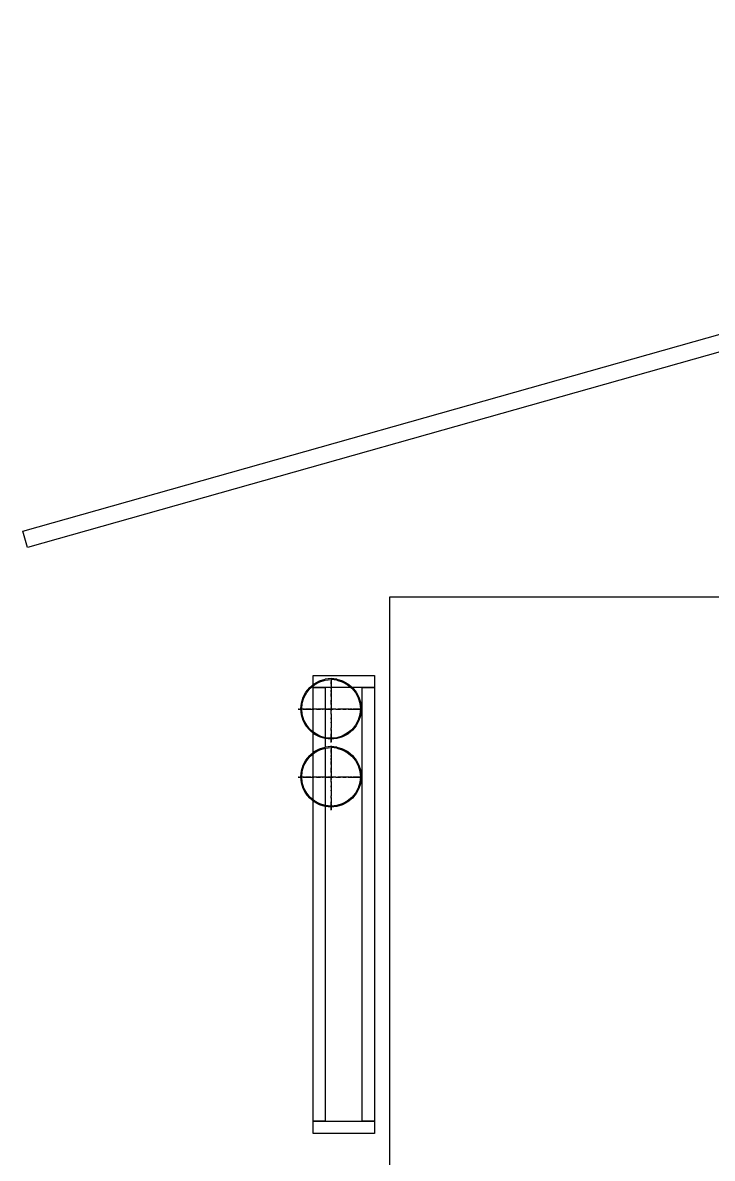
# Model space of a CAD drawing. Header units: metres. Extents: x -104 to 713, y -387 to 65.
# Drawn here: x -44.3 to 101.8, y -176.1 to 64.3 of the extents above; entities that cross this region are included whole.
import ezdxf

# ---------------------------------------------------------------- set-up
doc = ezdxf.new("R2010")
doc.units = ezdxf.units.M

msp = doc.modelspace()

# ---------------------------------------------------------------- linework, layer by layer
for p, q in [((-44.27, -43.34), (336.9, 64.26)), ((339.4, 61.23), (-43.29, -46.8)), ((-43.29, -46.8), (-44.27, -43.34)), ((33.4, -57.32), (33.4, -185.77)), ((113.4, -57.32), (33.4, -57.32)), ((17.2, -73.89), (30.24, -73.89)), ((17.2, -75.89), (17.2, -73.89)), ((21.02, -74.46), (21.02, -74.59)), ((21.02, -74.5), (21.02, -74.46)), ((21.02, -74.5), (21.02, -74.59)), ((30.24, -73.89), (30.24, -76.49)), ((15.7, -77.44), (16.5, -76.47)), ((15.86, -77.54), (16.63, -76.6)), ((16.5, -76.47), (17.47, -75.67)), ((16.63, -76.6), (17.57, -75.83)), ((17.2, -76.49), (17.2, -76.14)), ((25.28, -76.49), (17.2, -76.49)), ((17.2, -76.49), (19.8, -76.49)), ((17.2, -85.85), (17.2, -76.49)), ((17.47, -75.67), (18.57, -75.08)), ((17.57, -75.83), (18.65, -75.26)), ((18.57, -75.08), (19.77, -74.72)), ((18.65, -75.26), (19.81, -74.9)), ((21.02, -74.59), (19.77, -74.72)), ((19.8, -76.49), (19.8, -87.08)), ((19.81, -74.9), (21.02, -74.78)), ((21.02, -74.54), (21.02, -74.59)), ((21.02, -74.54), (21.02, -74.54)), ((21.02, -74.54), (21.02, -74.59)), ((22.27, -74.72), (21.02, -74.59)), ((22.23, -74.9), (21.02, -74.78)), ((21.02, -74.78), (21.02, -74.9)), ((21.02, -74.78), (21.02, -75.2)), ((21.02, -74.78), (21.02, -74.83)), ((21.02, -74.78), (21.02, -74.94)), ((21.02, -74.78), (21.02, -74.94)), ((21.02, -74.78), (21.02, -75.12)), ((21.02, -74.83), (21.02, -75.24)), ((21.02, -74.9), (21.02, -75.59)), ((21.02, -75.12), (21.02, -75.88)), ((21.02, -75.24), (21.02, -75.2)), ((21.02, -75.44), (21.02, -75.2)), ((21.02, -75.2), (21.02, -75.73)), ((21.02, -75.69), (21.02, -75.4)), ((21.02, -75.59), (21.02, -75.4)), ((21.02, -75.44), (21.02, -75.96)), ((21.02, -75.69), (21.02, -75.93)), ((21.02, -75.7), (21.02, -75.73)), ((21.02, -75.7), (21.02, -76.35)), ((21.02, -75.96), (21.02, -75.88)), ((21.02, -75.93), (21.02, -76.48)), ((21.02, -76.35), (21.02, -77.19)), ((21.02, -76.7), (21.02, -76.48)), ((21.02, -76.7), (21.02, -77.02)), ((22.23, -74.9), (23.4, -75.26)), ((22.27, -74.72), (23.47, -75.08)), ((23.4, -75.26), (24.47, -75.83)), ((23.47, -75.08), (24.58, -75.67)), ((24.47, -75.83), (25.42, -76.6)), ((24.58, -75.67), (25.55, -76.47)), ((25.42, -76.6), (26.19, -77.54)), ((25.55, -76.47), (26.35, -77.44)), ((30.24, -76.49), (25.57, -76.49)), ((27.64, -76.49), (30.24, -76.49)), ((27.64, -168.24), (27.64, -76.49)), ((30.24, -76.49), (30.24, -168.24)), ((14.74, -79.75), (15.11, -78.54)), ((14.93, -79.78), (15.28, -78.62)), ((15.11, -78.54), (15.7, -77.44)), ((15.28, -78.62), (15.86, -77.54)), ((21.02, -77.48), (21.02, -77.02)), ((21.02, -77.19), (21.02, -77.73)), ((21.02, -77.48), (21.02, -77.87)), ((21.02, -77.85), (21.02, -77.73)), ((21.02, -77.74), (21.02, -78.8)), ((21.02, -77.74), (21.02, -78.11)), ((21.02, -78.38), (21.02, -77.85)), ((21.02, -77.87), (21.02, -78.11)), ((21.02, -78.38), (21.02, -78.57)), ((21.02, -78.57), (21.02, -79.21)), ((21.02, -78.8), (21.02, -79.5)), ((21.02, -79.11), (21.02, -79.21)), ((21.02, -80.08), (21.02, -79.11)), ((26.19, -77.54), (26.76, -78.62)), ((26.35, -77.44), (26.94, -78.54)), ((26.76, -78.62), (27.12, -79.78)), ((26.94, -78.54), (27.3, -79.75)), ((14.04, -81.08), (14.12, -81.08)), ((14.04, -81.08), (14.16, -81.08)), ((14.12, -81.08), (14.17, -81.08)), ((14.18, -81.08), (14.16, -81.08)), ((14.17, -81.08), (14.63, -81.08)), ((14.18, -81.08), (14.44, -81.08)), ((14.63, -81.08), (14.44, -81.08)), ((14.62, -80.99), (14.74, -79.75)), ((14.74, -82.24), (14.62, -80.99)), ((14.9, -81.08), (14.63, -81.08)), ((14.81, -80.99), (14.93, -79.78)), ((14.93, -82.21), (14.81, -80.99)), ((14.87, -81.08), (14.82, -81.08)), ((15.32, -81.08), (14.87, -81.08)), ((15.09, -81.08), (14.9, -81.08)), ((15.09, -81.08), (15.34, -81.08)), ((15.32, -81.08), (15.65, -81.08)), ((15.42, -81.08), (15.34, -81.08)), ((15.42, -81.08), (15.55, -81.08)), ((15.49, -81.08), (15.8, -81.08)), ((15.49, -81.08), (15.55, -81.08)), ((15.51, -81.08), (15.79, -81.08)), ((15.56, -81.08), (15.51, -81.08)), ((15.56, -81.08), (15.8, -81.08)), ((15.57, -81.08), (15.83, -81.08)), ((15.57, -81.08), (15.6, -81.08)), ((15.87, -81.08), (15.6, -81.08)), ((16.17, -81.08), (15.65, -81.08)), ((15.79, -81.08), (16.16, -81.08)), ((15.83, -81.08), (16.17, -81.08)), ((15.87, -81.08), (15.87, -81.08)), ((16.74, -81.08), (15.87, -81.08)), ((16.16, -81.08), (16.57, -81.08)), ((16.57, -81.08), (16.92, -81.08)), ((16.7, -81.08), (17.07, -81.08)), ((16.7, -81.08), (16.92, -81.08)), ((16.74, -81.08), (17.02, -81.08)), ((17.27, -81.08), (17.02, -81.08)), ((17.46, -81.08), (17.07, -81.08)), ((17.28, -81.08), (17.27, -81.08)), ((17.28, -81.08), (17.4, -81.08)), ((17.88, -81.08), (17.4, -81.08)), ((17.72, -81.08), (17.46, -81.08)), ((18, -81.08), (17.72, -81.08)), ((18.13, -81.08), (17.88, -81.08)), ((17.92, -81.08), (18.02, -81.08)), ((18.06, -81.08), (17.92, -81.08)), ((18, -81.08), (18.19, -81.08)), ((18.02, -81.08), (18.6, -81.08)), ((18.06, -81.08), (18.19, -81.08)), ((18.13, -81.08), (18.3, -81.08)), ((18.63, -81.08), (18.3, -81.08)), ((18.6, -81.08), (18.81, -81.08)), ((18.83, -81.08), (18.63, -81.08)), ((19.45, -81.08), (18.81, -81.08)), ((19.18, -81.08), (19.23, -81.08)), ((19.23, -81.08), (19.35, -81.08)), ((20.01, -81.08), (19.35, -81.08)), ((20.08, -81.08), (19.45, -81.08)), ((20.01, -81.08), (20.28, -81.08)), ((20.08, -81.08), (20.55, -81.08)), ((20.71, -81.08), (20.28, -81.08)), ((20.57, -81.08), (20.55, -81.08)), ((20.57, -81.08), (21.33, -81.08)), ((20.77, -81.08), (20.71, -81.08)), ((20.77, -81.08), (20.77, -81.08)), ((20.77, -81.08), (21.28, -81.08)), ((21.02, -79.66), (21.02, -79.5)), ((21.02, -79.66), (21.02, -80.03)), ((21.02, -80.03), (21.02, -80.64)), ((21.02, -80.08), (21.02, -80.35)), ((21.02, -80.35), (21.02, -80.78)), ((21.02, -80.64), (21.02, -80.91)), ((21.02, -81.53), (21.02, -80.78)), ((21.02, -80.82), (21.02, -81.34)), ((21.02, -80.82), (21.02, -80.82)), ((21.02, -80.87), (21.02, -80.82)), ((21.02, -80.93), (21.02, -80.87)), ((21.02, -80.91), (21.02, -80.93)), ((21.02, -81.39), (21.02, -81.34)), ((21.02, -81.34), (21.02, -81.34)), ((21.02, -81.83), (21.02, -81.39)), ((21.02, -81.53), (21.02, -81.56)), ((21.02, -82.02), (21.02, -81.56)), ((21.23, -81.08), (21.17, -81.08)), ((21.17, -81.08), (21.2, -81.08)), ((21.2, -81.08), (21.46, -81.08)), ((21.28, -81.08), (21.23, -81.08)), ((21.28, -81.08), (21.28, -81.08)), ((21.75, -81.08), (21.33, -81.08)), ((22.07, -81.08), (21.46, -81.08)), ((22.03, -81.08), (21.75, -81.08)), ((22.03, -81.08), (23, -81.08)), ((22.07, -81.08), (22.44, -81.08)), ((22.6, -81.08), (22.44, -81.08)), ((23.3, -81.08), (22.6, -81.08)), ((23.54, -81.08), (22.89, -81.08)), ((22.89, -81.08), (23, -81.08)), ((24.36, -81.08), (23.3, -81.08)), ((23.54, -81.08), (23.72, -81.08)), ((23.72, -81.08), (24.25, -81.08)), ((24.36, -81.08), (23.99, -81.08)), ((23.99, -81.08), (24.23, -81.08)), ((24.62, -81.08), (24.23, -81.08)), ((24.37, -81.08), (24.25, -81.08)), ((24.92, -81.08), (24.37, -81.08)), ((24.62, -81.08), (25.08, -81.08)), ((24.92, -81.08), (25.75, -81.08)), ((25.4, -81.08), (25.08, -81.08)), ((25.4, -81.08), (25.62, -81.08)), ((26.17, -81.08), (25.62, -81.08)), ((25.75, -81.08), (26.4, -81.08)), ((26.23, -81.08), (26.15, -81.08)), ((26.66, -81.08), (26.15, -81.08)), ((26.41, -81.08), (26.17, -81.08)), ((26.98, -81.08), (26.23, -81.08)), ((26.9, -81.08), (26.37, -81.08)), ((26.4, -81.08), (26.37, -81.08)), ((26.41, -81.08), (26.7, -81.08)), ((26.7, -81.08), (26.52, -81.08)), ((27.21, -81.08), (26.52, -81.08)), ((26.66, -81.08), (26.9, -81.08)), ((26.9, -81.08), (26.86, -81.08)), ((27.23, -81.08), (26.86, -81.08)), ((27.23, -81.08), (26.9, -81.08)), ((26.98, -81.08), (27.23, -81.08)), ((27.12, -79.78), (27.23, -80.99)), ((27.23, -80.99), (27.12, -82.21)), ((27.23, -81.08), (27.17, -81.08)), ((27.17, -81.08), (27.23, -81.08)), ((27.23, -81.08), (27.21, -81.08)), ((27.3, -79.75), (27.42, -80.99)), ((27.42, -80.99), (27.3, -82.24)), ((27.42, -81.08), (27.56, -81.08)), ((27.56, -81.08), (27.42, -81.08)), ((27.42, -81.08), (27.64, -81.08)), ((27.42, -81.08), (27.6, -81.08)), ((27.56, -81.08), (27.56, -81.08)), ((27.6, -81.08), (27.64, -81.08)), ((15.11, -83.44), (14.74, -82.24)), ((15.28, -83.37), (14.93, -82.21)), ((15.7, -84.55), (15.11, -83.44)), ((15.86, -84.45), (15.28, -83.37)), ((21.02, -82.09), (21.02, -81.83)), ((21.02, -82.02), (21.02, -82.66)), ((21.02, -82.09), (21.02, -82.75)), ((21.02, -82.66), (21.02, -83.3)), ((21.02, -82.75), (21.02, -82.87)), ((21.02, -83.19), (21.02, -82.87)), ((21.02, -83.19), (21.02, -83.47)), ((21.02, -83.3), (21.02, -83.51)), ((21.02, -83.47), (21.02, -83.8)), ((21.02, -83.51), (21.02, -84.08)), ((21.02, -83.97), (21.02, -83.8)), ((21.02, -83.92), (21.02, -84.05)), ((21.02, -83.92), (21.02, -84.1)), ((21.02, -83.97), (21.02, -84.22)), ((21.02, -84.05), (21.02, -84.18)), ((21.02, -84.08), (21.02, -84.18)), ((21.02, -84.1), (21.02, -84.38)), ((26.76, -83.37), (26.19, -84.45)), ((26.94, -83.44), (26.35, -84.55)), ((27.12, -82.21), (26.76, -83.37)), ((27.3, -82.24), (26.94, -83.44)), ((16.5, -85.52), (15.7, -84.55)), ((16.63, -85.39), (15.86, -84.45)), ((17.47, -86.32), (16.5, -85.52)), ((17.57, -86.16), (16.63, -85.39)), ((17.2, -90.27), (17.2, -86.1)), ((18.57, -86.91), (17.47, -86.32)), ((18.65, -86.73), (17.57, -86.16)), ((21.02, -84.22), (21.02, -84.7)), ((21.02, -84.38), (21.02, -84.64)), ((21.02, -84.64), (21.02, -85.03)), ((21.02, -84.7), (21.02, -84.82)), ((21.02, -84.82), (21.02, -84.83)), ((21.02, -84.83), (21.02, -85.09)), ((21.02, -85.41), (21.02, -85.03)), ((21.02, -85.36), (21.02, -85.09)), ((21.02, -85.41), (21.02, -85.19)), ((21.02, -85.54), (21.02, -85.19)), ((21.02, -85.36), (21.02, -86.24)), ((21.02, -85.54), (21.02, -85.95)), ((21.02, -85.93), (21.02, -86.45)), ((21.02, -85.93), (21.02, -86.28)), ((21.02, -85.95), (21.02, -86.31)), ((21.02, -86.24), (21.02, -86.5)), ((21.02, -86.24), (21.02, -86.24)), ((21.02, -86.53), (21.02, -86.28)), ((21.02, -86.54), (21.02, -86.3)), ((21.02, -86.61), (21.02, -86.3)), ((21.02, -86.31), (21.02, -86.6)), ((21.02, -86.78), (21.02, -86.45)), ((21.02, -86.5), (21.02, -86.53)), ((24.47, -86.16), (23.4, -86.73)), ((24.58, -86.32), (23.47, -86.91)), ((25.42, -85.39), (24.47, -86.16)), ((25.55, -85.52), (24.58, -86.32)), ((26.19, -84.45), (25.42, -85.39)), ((26.35, -84.55), (25.55, -85.52)), ((19.77, -87.27), (18.57, -86.91)), ((19.81, -87.09), (18.65, -86.73)), ((21.02, -87.4), (19.77, -87.27)), ((19.8, -87.28), (19.8, -89.09)), ((21.02, -87.21), (19.81, -87.09)), ((21.02, -86.54), (21.02, -86.6)), ((21.02, -86.61), (21.02, -86.55)), ((21.02, -86.69), (21.02, -86.55)), ((21.02, -86.69), (21.02, -86.76)), ((21.02, -87.02), (21.02, -86.76)), ((21.02, -86.78), (21.02, -87.21)), ((21.02, -87.02), (21.02, -87.2)), ((22.23, -87.09), (21.02, -87.21)), ((21.02, -87.2), (21.02, -87.47)), ((22.27, -87.27), (21.02, -87.4)), ((21.02, -87.4), (21.02, -87.47)), ((21.02, -87.93), (21.02, -87.47)), ((21.02, -87.47), (21.02, -87.67)), ((21.02, -87.67), (21.02, -87.92)), ((21.02, -87.92), (21.02, -87.95)), ((21.02, -87.93), (21.02, -87.99)), ((21.02, -88.07), (21.02, -87.95)), ((21.02, -88.07), (21.02, -87.99)), ((21.02, -88.83), (21.02, -88.97)), ((21.02, -88.87), (21.02, -88.83)), ((21.02, -88.87), (21.02, -88.97)), ((21.02, -88.91), (21.02, -88.97)), ((21.02, -88.91), (21.02, -88.91)), ((21.02, -88.91), (21.02, -88.97)), ((23.4, -86.73), (22.23, -87.09)), ((23.47, -86.91), (22.27, -87.27)), ((15.7, -91.81), (16.5, -90.84)), ((15.86, -91.92), (16.63, -90.97)), ((16.5, -90.84), (17.47, -90.04)), ((16.63, -90.97), (17.57, -90.2)), ((17.2, -100.23), (17.2, -90.51)), ((17.47, -90.04), (18.57, -89.45)), ((17.57, -90.2), (18.65, -89.63)), ((18.57, -89.45), (19.77, -89.09)), ((18.65, -89.63), (19.81, -89.27)), ((21.02, -88.97), (19.77, -89.09)), ((19.8, -89.28), (19.8, -101.46)), ((19.81, -89.27), (21.02, -89.16)), ((22.27, -89.09), (21.02, -88.97)), ((22.23, -89.27), (21.02, -89.16)), ((21.02, -89.16), (21.02, -89.27)), ((21.02, -89.16), (21.02, -89.57)), ((21.02, -89.16), (21.02, -89.2)), ((21.02, -89.16), (21.02, -89.31)), ((21.02, -89.16), (21.02, -89.31)), ((21.02, -89.16), (21.02, -89.49)), ((21.02, -89.2), (21.02, -89.61)), ((21.02, -89.27), (21.02, -89.96)), ((21.02, -89.49), (21.02, -90.25)), ((21.02, -89.61), (21.02, -89.57)), ((21.02, -89.81), (21.02, -89.57)), ((21.02, -89.57), (21.02, -90.1)), ((21.02, -90.06), (21.02, -89.77)), ((21.02, -89.96), (21.02, -89.77)), ((21.02, -89.81), (21.02, -90.33)), ((21.02, -90.06), (21.02, -90.3)), ((21.02, -90.08), (21.02, -90.1)), ((21.02, -90.08), (21.02, -90.73)), ((21.02, -90.33), (21.02, -90.25)), ((21.02, -90.3), (21.02, -90.86)), ((21.02, -90.73), (21.02, -91.56)), ((21.02, -91.08), (21.02, -90.86)), ((21.02, -91.08), (21.02, -91.4)), ((22.23, -89.27), (23.4, -89.63)), ((22.27, -89.09), (23.47, -89.45)), ((23.4, -89.63), (24.47, -90.2)), ((23.47, -89.45), (24.58, -90.04)), ((24.47, -90.2), (25.42, -90.97)), ((24.58, -90.04), (25.55, -90.84)), ((25.42, -90.97), (26.19, -91.92)), ((25.55, -90.84), (26.35, -91.81)), ((14.74, -94.12), (15.11, -92.92)), ((14.93, -94.16), (15.28, -92.99)), ((15.11, -92.92), (15.7, -91.81)), ((15.28, -92.99), (15.86, -91.92)), ((21.02, -91.86), (21.02, -91.4)), ((21.02, -91.56), (21.02, -92.1)), ((21.02, -91.86), (21.02, -92.24)), ((21.02, -92.22), (21.02, -92.1)), ((21.02, -92.12), (21.02, -93.17)), ((21.02, -92.12), (21.02, -92.48)), ((21.02, -92.75), (21.02, -92.22)), ((21.02, -92.24), (21.02, -92.48)), ((21.02, -92.75), (21.02, -92.94)), ((21.02, -92.94), (21.02, -93.59)), ((21.02, -93.17), (21.02, -93.87)), ((21.02, -93.48), (21.02, -93.59)), ((21.02, -94.45), (21.02, -93.48)), ((26.19, -91.92), (26.76, -92.99)), ((26.35, -91.81), (26.94, -92.92)), ((26.76, -92.99), (27.12, -94.16)), ((26.94, -92.92), (27.3, -94.12)), ((14.04, -95.45), (14.12, -95.45)), ((14.04, -95.45), (14.16, -95.45)), ((14.12, -95.45), (14.17, -95.45)), ((14.18, -95.45), (14.16, -95.45)), ((14.17, -95.45), (14.63, -95.45)), ((14.18, -95.45), (14.44, -95.45)), ((14.63, -95.45), (14.44, -95.45)), ((14.62, -95.37), (14.74, -94.12)), ((14.74, -96.62), (14.62, -95.37)), ((14.9, -95.45), (14.63, -95.45)), ((14.81, -95.37), (14.93, -94.16)), ((14.93, -96.58), (14.81, -95.37)), ((14.87, -95.45), (14.82, -95.45)), ((15.32, -95.45), (14.87, -95.45)), ((15.09, -95.45), (14.9, -95.45)), ((15.09, -95.45), (15.34, -95.45)), ((15.32, -95.45), (15.65, -95.45)), ((15.42, -95.45), (15.34, -95.45)), ((15.42, -95.45), (15.55, -95.45)), ((15.49, -95.45), (15.8, -95.45)), ((15.49, -95.45), (15.55, -95.45)), ((15.51, -95.45), (15.79, -95.45)), ((15.56, -95.45), (15.51, -95.45)), ((15.56, -95.45), (15.8, -95.45)), ((15.57, -95.45), (15.83, -95.45)), ((15.57, -95.45), (15.6, -95.45)), ((15.87, -95.45), (15.6, -95.45)), ((16.17, -95.45), (15.65, -95.45)), ((15.79, -95.45), (16.16, -95.45)), ((15.83, -95.45), (16.17, -95.45)), ((15.87, -95.45), (15.87, -95.45)), ((16.74, -95.45), (15.87, -95.45)), ((16.16, -95.45), (16.57, -95.45)), ((16.57, -95.45), (16.92, -95.45)), ((16.7, -95.45), (17.07, -95.45)), ((16.7, -95.45), (16.92, -95.45)), ((16.74, -95.45), (17.02, -95.45)), ((17.27, -95.45), (17.02, -95.45)), ((17.46, -95.45), (17.07, -95.45)), ((17.28, -95.45), (17.27, -95.45)), ((17.28, -95.45), (17.4, -95.45)), ((17.88, -95.45), (17.4, -95.45)), ((17.72, -95.45), (17.46, -95.45)), ((18, -95.45), (17.72, -95.45)), ((18.13, -95.45), (17.88, -95.45)), ((17.92, -95.45), (18.02, -95.45)), ((18.06, -95.45), (17.92, -95.45)), ((18, -95.45), (18.19, -95.45)), ((18.02, -95.45), (18.6, -95.45)), ((18.06, -95.45), (18.19, -95.45)), ((18.13, -95.45), (18.3, -95.45)), ((18.63, -95.45), (18.3, -95.45)), ((18.6, -95.45), (18.81, -95.45)), ((18.83, -95.45), (18.63, -95.45)), ((19.45, -95.45), (18.81, -95.45)), ((19.18, -95.45), (19.23, -95.45)), ((19.23, -95.45), (19.35, -95.45)), ((20.01, -95.45), (19.35, -95.45)), ((20.08, -95.45), (19.45, -95.45)), ((20.01, -95.45), (20.28, -95.45)), ((20.08, -95.45), (20.55, -95.45)), ((20.71, -95.45), (20.28, -95.45)), ((20.57, -95.45), (20.55, -95.45)), ((20.57, -95.45), (21.33, -95.45)), ((20.77, -95.45), (20.71, -95.45)), ((20.77, -95.45), (20.77, -95.45)), ((20.77, -95.45), (21.28, -95.45)), ((21.02, -94.04), (21.02, -93.87)), ((21.02, -94.04), (21.02, -94.41)), ((21.02, -94.41), (21.02, -95.01)), ((21.02, -94.45), (21.02, -94.73)), ((21.02, -94.73), (21.02, -95.15)), ((21.02, -95.01), (21.02, -95.28)), ((21.02, -95.9), (21.02, -95.15)), ((21.02, -95.2), (21.02, -95.71)), ((21.02, -95.2), (21.02, -95.2)), ((21.02, -95.24), (21.02, -95.2)), ((21.02, -95.31), (21.02, -95.24)), ((21.02, -95.28), (21.02, -95.31)), ((21.02, -95.76), (21.02, -95.71)), ((21.02, -95.71), (21.02, -95.71)), ((21.02, -96.2), (21.02, -95.76)), ((21.02, -95.9), (21.02, -95.93)), ((21.02, -96.39), (21.02, -95.93)), ((21.23, -95.45), (21.17, -95.45)), ((21.17, -95.45), (21.2, -95.45)), ((21.2, -95.45), (21.46, -95.45)), ((21.28, -95.45), (21.23, -95.45)), ((21.28, -95.45), (21.28, -95.45)), ((21.75, -95.45), (21.33, -95.45)), ((22.07, -95.45), (21.46, -95.45)), ((22.03, -95.45), (21.75, -95.45)), ((22.03, -95.45), (23, -95.45)), ((22.07, -95.45), (22.44, -95.45)), ((22.6, -95.45), (22.44, -95.45)), ((23.3, -95.45), (22.6, -95.45)), ((23.54, -95.45), (22.89, -95.45)), ((22.89, -95.45), (23, -95.45)), ((24.36, -95.45), (23.3, -95.45)), ((23.54, -95.45), (23.72, -95.45)), ((23.72, -95.45), (24.25, -95.45)), ((24.36, -95.45), (23.99, -95.45)), ((23.99, -95.45), (24.23, -95.45)), ((24.62, -95.45), (24.23, -95.45)), ((24.37, -95.45), (24.25, -95.45)), ((24.92, -95.45), (24.37, -95.45)), ((24.62, -95.45), (25.08, -95.45)), ((24.92, -95.45), (25.75, -95.45)), ((25.4, -95.45), (25.08, -95.45)), ((25.4, -95.45), (25.62, -95.45)), ((26.17, -95.45), (25.62, -95.45)), ((25.75, -95.45), (26.4, -95.45)), ((26.23, -95.45), (26.15, -95.45)), ((26.66, -95.45), (26.15, -95.45)), ((26.41, -95.45), (26.17, -95.45)), ((26.98, -95.45), (26.23, -95.45)), ((26.9, -95.45), (26.37, -95.45)), ((26.4, -95.45), (26.37, -95.45)), ((26.41, -95.45), (26.7, -95.45)), ((26.7, -95.45), (26.52, -95.45)), ((27.21, -95.45), (26.52, -95.45)), ((26.66, -95.45), (26.9, -95.45)), ((26.9, -95.45), (26.86, -95.45)), ((27.23, -95.45), (26.86, -95.45)), ((27.23, -95.45), (26.9, -95.45)), ((26.98, -95.45), (27.23, -95.45)), ((27.12, -94.16), (27.23, -95.37)), ((27.23, -95.37), (27.12, -96.58)), ((27.23, -95.45), (27.17, -95.45)), ((27.17, -95.45), (27.23, -95.45)), ((27.23, -95.45), (27.21, -95.45)), ((27.3, -94.12), (27.42, -95.37)), ((27.42, -95.37), (27.3, -96.62)), ((27.42, -95.45), (27.56, -95.45)), ((27.56, -95.45), (27.42, -95.45)), ((27.42, -95.45), (27.64, -95.45)), ((27.42, -95.45), (27.6, -95.45)), ((27.56, -95.45), (27.56, -95.45)), ((27.6, -95.45), (27.64, -95.45)), ((15.11, -97.82), (14.74, -96.62)), ((15.28, -97.74), (14.93, -96.58)), ((15.7, -98.92), (15.11, -97.82)), ((15.86, -98.82), (15.28, -97.74)), ((21.02, -96.47), (21.02, -96.2)), ((21.02, -96.39), (21.02, -97.03)), ((21.02, -96.47), (21.02, -97.13)), ((21.02, -97.03), (21.02, -97.67)), ((21.02, -97.13), (21.02, -97.25)), ((21.02, -97.56), (21.02, -97.25)), ((21.02, -97.56), (21.02, -97.84)), ((21.02, -97.67), (21.02, -97.88)), ((21.02, -97.84), (21.02, -98.17)), ((21.02, -97.88), (21.02, -98.45)), ((21.02, -98.35), (21.02, -98.17)), ((21.02, -98.29), (21.02, -98.42)), ((21.02, -98.29), (21.02, -98.48)), ((21.02, -98.35), (21.02, -98.6)), ((21.02, -98.42), (21.02, -98.55)), ((21.02, -98.45), (21.02, -98.55)), ((21.02, -98.48), (21.02, -98.75)), ((26.76, -97.74), (26.19, -98.82)), ((26.94, -97.82), (26.35, -98.92)), ((27.12, -96.58), (26.76, -97.74)), ((27.3, -96.62), (26.94, -97.82)), ((16.5, -99.89), (15.7, -98.92)), ((16.63, -99.76), (15.86, -98.82)), ((17.47, -100.69), (16.5, -99.89)), ((17.57, -100.53), (16.63, -99.76)), ((17.2, -168.24), (17.2, -100.47)), ((18.57, -101.28), (17.47, -100.69)), ((18.65, -101.11), (17.57, -100.53)), ((21.02, -98.6), (21.02, -99.07)), ((21.02, -98.75), (21.02, -99.02)), ((21.02, -99.02), (21.02, -99.4)), ((21.02, -99.07), (21.02, -99.19)), ((21.02, -99.19), (21.02, -99.21)), ((21.02, -99.21), (21.02, -99.46)), ((21.02, -99.78), (21.02, -99.4)), ((21.02, -99.74), (21.02, -99.46)), ((21.02, -99.78), (21.02, -99.56)), ((21.02, -99.91), (21.02, -99.56)), ((21.02, -99.74), (21.02, -100.61)), ((21.02, -99.91), (21.02, -100.32)), ((21.02, -100.31), (21.02, -100.82)), ((21.02, -100.31), (21.02, -100.65)), ((21.02, -100.32), (21.02, -100.68)), ((21.02, -100.61), (21.02, -100.88)), ((21.02, -100.61), (21.02, -100.61)), ((21.02, -100.9), (21.02, -100.65)), ((21.02, -100.92), (21.02, -100.67)), ((21.02, -100.98), (21.02, -100.67)), ((21.02, -100.68), (21.02, -100.97)), ((21.02, -101.15), (21.02, -100.82)), ((21.02, -100.88), (21.02, -100.9)), ((21.02, -100.92), (21.02, -100.97)), ((21.02, -100.98), (21.02, -100.93)), ((21.02, -101.06), (21.02, -100.93)), ((24.47, -100.53), (23.4, -101.11)), ((24.58, -100.69), (23.47, -101.28)), ((25.42, -99.76), (24.47, -100.53)), ((25.55, -99.89), (24.58, -100.69)), ((26.19, -98.82), (25.42, -99.76)), ((26.35, -98.92), (25.55, -99.89)), ((19.77, -101.65), (18.57, -101.28)), ((19.81, -101.46), (18.65, -101.11)), ((21.02, -101.77), (19.77, -101.65)), ((19.8, -101.65), (19.8, -168.24)), ((21.02, -101.58), (19.81, -101.46)), ((21.02, -101.06), (21.02, -101.14)), ((21.02, -101.39), (21.02, -101.14)), ((21.02, -101.15), (21.02, -101.58)), ((21.02, -101.39), (21.02, -101.58)), ((22.23, -101.46), (21.02, -101.58)), ((21.02, -101.58), (21.02, -101.84)), ((22.27, -101.65), (21.02, -101.77)), ((21.02, -101.77), (21.02, -101.84)), ((21.02, -102.31), (21.02, -101.84)), ((21.02, -101.84), (21.02, -102.04)), ((21.02, -102.04), (21.02, -102.29)), ((21.02, -102.29), (21.02, -102.32)), ((21.02, -102.31), (21.02, -102.36)), ((21.02, -102.44), (21.02, -102.32)), ((21.02, -102.44), (21.02, -102.36)), ((23.4, -101.11), (22.23, -101.46)), ((23.47, -101.28), (22.27, -101.65)), ((19.8, -168.24), (17.2, -168.24)), ((17.2, -168.24), (30.24, -168.24)), ((17.2, -170.84), (17.2, -168.24)), ((30.24, -168.24), (27.64, -168.24)), ((30.24, -168.24), (30.24, -170.84)), ((30.24, -170.84), (17.2, -170.84))]:
    msp.add_line(p, q)

doc.saveas('drawing.dxf')
